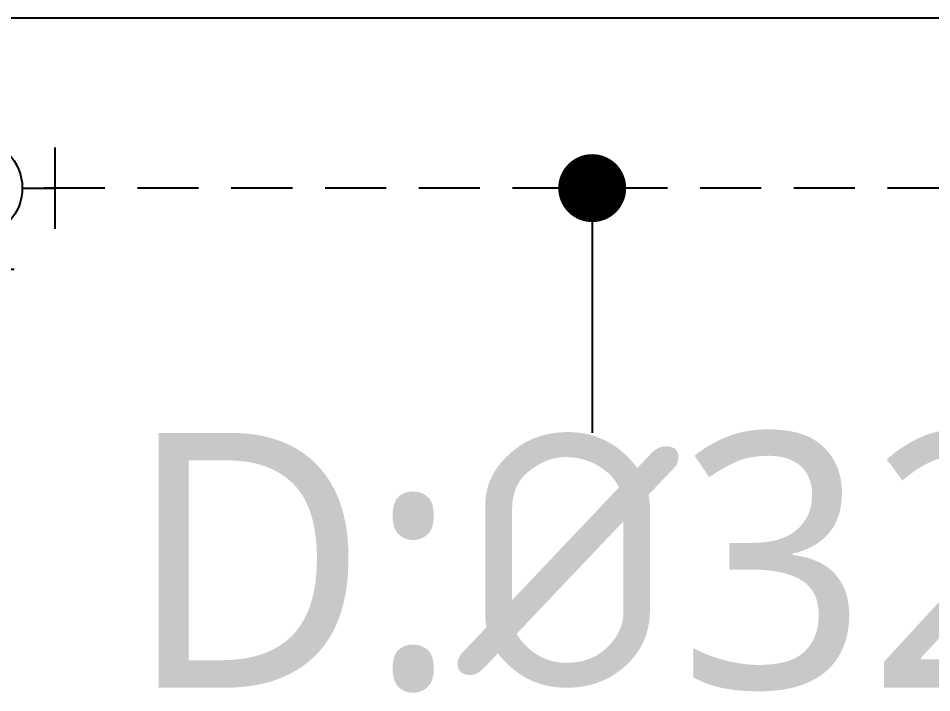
# Model space of a CAD drawing. Header units: millimetres. Extents: x 0 to 504600, y 0 to 118800.
# Drawn here: x 276820 to 278165, y 46525 to 47518 of the extents above; entities that cross this region are included whole.
import ezdxf

# ---------------------------------------------------------------- set-up
doc = ezdxf.new("R2010")
doc.units = ezdxf.units.MM
doc.header["$LTSCALE"] = 200
doc.linetypes.add('HID', pattern=[2.3, 1.5, -0.8])
for name, color, linetype in [('LG-DRAIN', 4, 'HID'), ('LG-RLRG', 3, 'Continuous'), ('LG-TEXT', 2, 'Continuous'), ('드레인', 4, 'HID')]:
    doc.layers.add(name, color=color, linetype=linetype)
doc.styles.add('LG전자', font='')
doc.styles.get('LG전자').set_extended_font_data('Malgun Gothic')

# ---------------------------------------------------------------- blocks, each defined once
blk = doc.blocks.new('A$C761840EB')
at = {"layer": 'LG-DRAIN', "color": 2, "linetype": 'Continuous'}
for p, q in [((144, 153.6), (48, 153.6)), ((0, 9.6), (0, 105.6)), ((192, 9.6), (192, 105.6))]:
    blk.add_line(p, q, dxfattribs=at)
at = {"layer": 'LG-DRAIN', "linetype": 'Continuous'}
for p, q in [((96, 57.6), (96, 153.6)), ((38.4, 57.6), (0, 57.6)), ((153.6, 57.6), (192, 57.6))]:
    blk.add_line(p, q, dxfattribs=at)
at = {"layer": 'LG-DRAIN', "color": 2, "linetype": 'Continuous'}
blk.add_arc((96, 57.6), 57.6, 136.2383, 43.7617, dxfattribs=at)
blk = doc.blocks.new('_DOT')
at = {"color": 0, "linetype": 'ByBlock'}
blk.add_line((-0.5, 0), (-1, 0), dxfattribs=at)
at = {"color": 0, "linetype": 'ByBlock', "const_width": 0.5}
blk.add_lwpolyline([(-0.25, 0, 1), (0.25, 0, 1)], format="xyb", close=True, dxfattribs=at)

msp = doc.modelspace()

# ---------------------------------------------------------------- linework, layer by layer
at = {"layer": 'LG-RLRG'}
msp.add_line((280246.7, 47517.7), (276172.8, 47517.7), dxfattribs=at)
at = {"layer": 'LG-TEXT', "color": 1, "linetype": 'ByBlock', "lineweight": -2}
msp.add_line((277665, 47167.7), (277665, 46907.5), dxfattribs=at)
at = {"layer": '드레인', "ltscale": 0.3}
msp.add_line((280121.7, 47267.7), (276826.2, 47267.7), dxfattribs=at)

# ---------------------------------------------------------------- block references
at = {"layer": 'LG-TEXT', "color": 1, "xscale": 100, "yscale": 100, "zscale": 100, "rotation": 89.9999999999815}
msp.add_blockref('_DOT', (277665, 47267.7), dxfattribs=at)
at = {"layer": '드레인', "xscale": -1.25, "yscale": 1.25, "zscale": 1.25, "rotation": 180}
msp.add_blockref('A$C761840EB', (276634.2, 47339.7), dxfattribs=at)

# ---------------------------------------------------------------- texts
at = {"layer": 'LG-TEXT', "insert": (277665, 46907.4), "char_height": 375, "attachment_point": 2, "style": 'LG전자'}
msp.add_mtext('D:{\\fISOCPEUR|b0|i0|c129|p34;%%C}32', dxfattribs=at)

doc.saveas('drawing.dxf')
